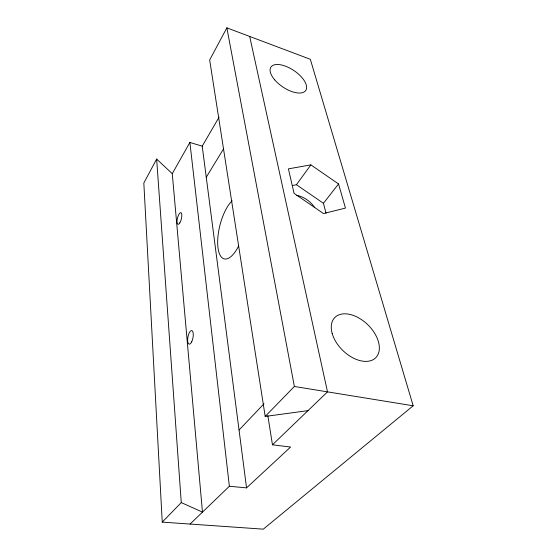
<?xml version="1.0" encoding="UTF-8"?>
<svg xmlns="http://www.w3.org/2000/svg" width="557" height="557" viewBox="0 0 557 557"><rect width="100%" height="100%" fill="white"/><g stroke="black" fill="none" stroke-linecap="round" stroke-linejoin="round"><path stroke-width="0.84" d="M156.649 159.072L181.276 502.588L202.476 512.12L172.266 173.673L156.649 159.072L143.824 183.044L162.247 522.125L263.308 529.15L413.176 405.788L310.326 59.286L226.859 27.85L209.669 59.975L265.188 416.434L307.972 410.641M172.266 173.673L189.881 142.453L202.219 146.143L246.549 487.883L229.366 486.261L190.069 524.06M202.219 146.143L219.068 117.179M206.257 177.251L223.448 149.025M292.279 185.551L296.415 184.722L310.869 164.879L338.552 183.956L345.458 208.088L323.492 213.554L294.068 193.363L288.415 168.855L310.869 164.879M326.054 213.254L323.443 203.291L338.552 183.956M239.044 430.032L264.018 403.748M162.247 522.125L181.276 502.588M265.188 416.434L294.375 386.474L226.859 27.85M267.833 415.613L272.457 444.806L327.502 391.863L249.689 36.449M246.549 487.883L290.58 447.041L272.457 444.806M294.375 386.474L413.176 405.788M296.415 184.722L323.443 203.291M189.881 142.453L229.366 486.261M296.763 195.382A17.58 10.047 37 0 1 314.719 207.705M238.647 245.971A31.54 12.4 -75.8 0 1 218.066 248.338A31.54 12.4 -75.8 0 1 232.137 200.785M274.685 79.846A20.985 9.908 33.8 0 0 305.709 90.568A20.985 9.908 33.8 0 0 284.683 65.886A20.985 9.908 33.8 0 0 274.685 79.846M332.188 333.49A28.686 17.935 44.3 0 0 372.612 359.954A28.686 17.935 44.3 0 0 361.124 319.363A28.686 17.935 44.3 0 0 332.188 333.49M179.841 222.856A6.05 1.998 -76.1 0 0 181.276 212.885A6.05 1.998 -76.1 0 0 177.147 219.75A6.05 1.998 -76.1 0 0 179.841 222.856M191.712 341.81A6.907 2.562 -79.3 0 0 192.033 330.677A6.907 2.562 -79.3 0 0 187.639 339.589A6.907 2.562 -79.3 0 0 191.712 341.81"/></g></svg>
